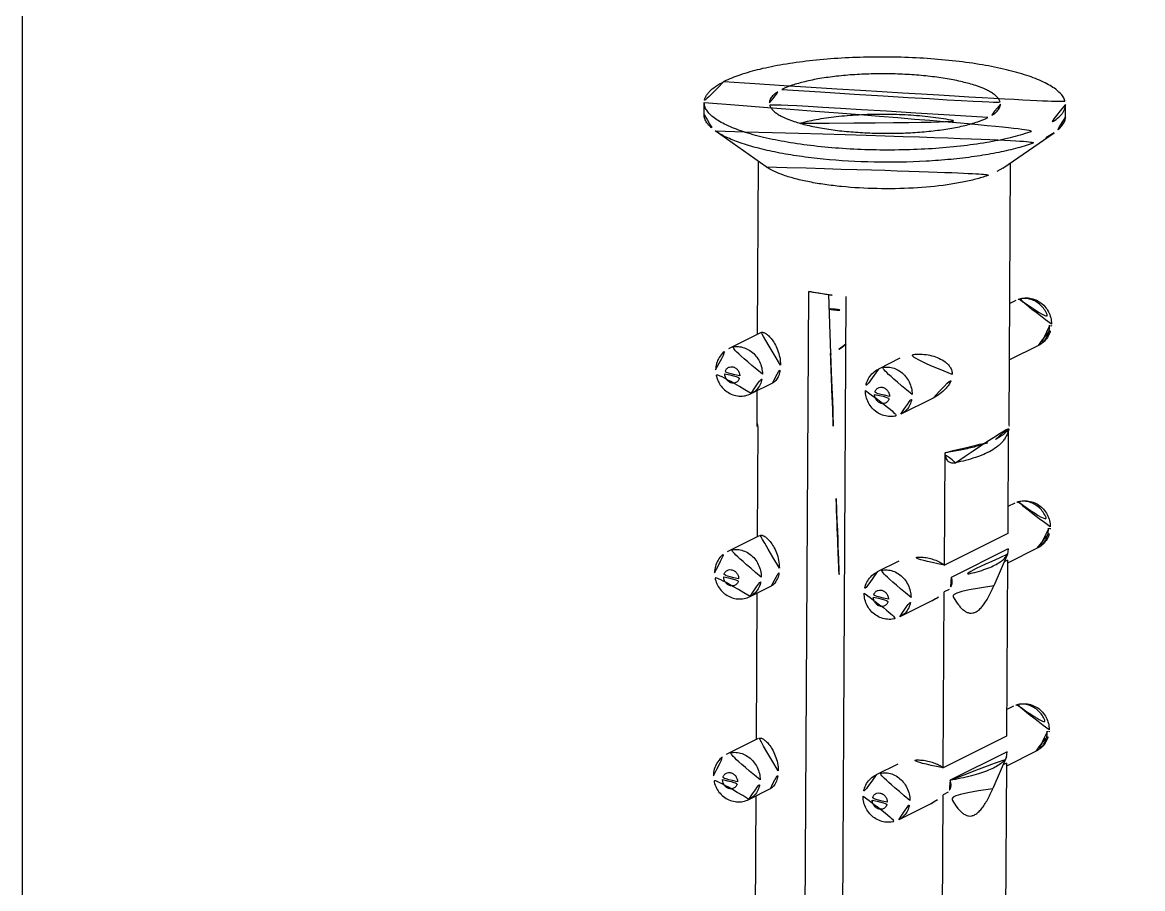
# Model space of a CAD drawing. Extents: x 16296660632 to 16296679688, y -37409620961 to -37409616551.
# Drawn here: x 16296678229.76 to 16296678256.42, y -37409617754.37 to -37409617733.75 of the extents above; entities that cross this region are included whole.
import ezdxf

# ---------------------------------------------------------------- set-up
doc = ezdxf.new("R2010")
doc.units = 0
doc.header["$LTSCALE"] = 10
doc.header["$MEASUREMENT"] = 0
doc.layers.get('0').update_dxf_attribs({"linetype": 'CONTINUOUS'})
doc.layers.add('02___PRT_ALL_AXES', color=7, linetype='CONTINUOUS')

msp = doc.modelspace()

# ---------------------------------------------------------------- linework, layer by layer
at = {"color": 7, "linetype": 'Continuous'}
for p, q in [((16296678248.307961, -37409617769.431892), (16296678248.4725, -37409617740.154747)), ((16296678248.937099, -37409617740.229378), (16296678248.99015, -37409617741.633759)), ((16296678249.198799, -37409617769.553589), (16296678249.363331, -37409617740.276451)), ((16296678247.24061, -37409617743.295372), (16296678247.260111, -37409617743.384567)), ((16296678253.240511, -37409617743.329819), (16296678253.240511, -37409617743.329086)), ((16296678253.217819, -37409617746.285118), (16296678251.861971, -37409617746.962852)), ((16296678253.217819, -37409617746.285118), (16296678253.203091, -37409617746.408737)), ((16296678253.203119, -37409617746.408569), (16296678252.87793, -37409617747.15995)), ((16296678253.202379, -37409617746.55571), (16296678253.122061, -37409617746.595863)), ((16296678251.816031, -37409617747.24868), (16296678251.69565, -37409617747.308853)), ((16296678253.19067, -37409617751.116333), (16296678251.83482, -37409617751.79406)), ((16296678253.175961, -37409617751.239777), (16296678252.85078, -37409617751.991158)), ((16296678253.17594, -37409617751.239952), (16296678253.19067, -37409617751.116333)), ((16296678253.17523, -37409617751.386917), (16296678253.09491, -37409617751.427063)), ((16296678251.788879, -37409617752.079903), (16296678251.668501, -37409617752.140068))]:
    msp.add_line(p, q, dxfattribs=at)
msp.add_lwpolyline([(16296678283.07406, -37409617776.240463), (16296678229.75769, -37409617776.240463), (16296678229.75769, -37409617693.900749), (16296678283.07406, -37409617693.900749)], close=True)
for centre, radius, start, end in [((16296678253.599859, -37409617740.766243), 0.447859, 105.0907784, 116.5407124), ((16296678253.569981, -37409617740.971863), 0.632541, 359.6900716, 3.3253834), ((16296678253.64171, -37409617740.92543), 0.604471, 354.7316924, 359.6765207), ((16296678253.03907, -37409617743.327881), 0.201441, 350.7530369, 359.4483311), ((16296680225.40843, -37409617668.810013), 1977.757652, 182.210250721, 182.346745411), ((16296678253.57271, -37409617745.59745), 0.447859, 105.0907784, 116.5407124), ((16296678253.54283, -37409617745.803062), 0.632541, 359.6900716, 3.3253834), ((16296678253.614559, -37409617745.756653), 0.604471, 354.7316924, 359.6765207), ((16296678253.545561, -37409617750.428673), 0.447859, 105.0907784, 116.5407124), ((16296678253.51568, -37409617750.634277), 0.632541, 359.6900716, 3.3253834), ((16296678253.58741, -37409617750.587852), 0.604471, 354.7316924, 359.6765207)]:
    msp.add_arc(centre, radius, start, end, dxfattribs=at)
for points, knots in [([(16296678247.83367, -37409617735.344254), (16296678247.911551, -37409617735.305328), (16296678248.091021, -37409617735.234612), (16296678248.393061, -37409617735.150139), (16296678248.747021, -37409617735.079514), (16296678249.143221, -37409617735.024803), (16296678249.57094, -37409617734.987663), (16296678250.018351, -37409617734.969223), (16296678250.473101, -37409617734.969994), (16296678250.9226, -37409617734.98999), (16296678251.354441, -37409617735.028603), (16296678251.75668, -37409617735.084709), (16296678252.11838, -37409617735.156631), (16296678252.42964, -37409617735.242271), (16296678252.651711, -37409617735.326973), (16296678252.795771, -37409617735.402046), (16296678252.880409, -37409617735.457077), (16296678252.94739, -37409617735.513832), (16296678252.996349, -37409617735.57225), (16296678253.02664, -37409617735.632477), (16296678253.03352, -37409617735.674469), (16296678253.0334, -37409617735.694412)], [0, 0, 0, 0, 0.047875552, 0.105682441, 0.172286466, 0.246166262, 0.32549361, 0.408250515, 0.492298473, 0.575455552, 0.655569983, 0.730594545, 0.798663888, 0.858182694, 0.907945264, 0.92896365, 0.947396828, 0.963346738, 0.977068785, 0.989033275, 1, 1, 1, 1]), ([(16296678247.53352, -37409617735.663406), (16296678247.53368, -37409617735.635033), (16296678247.54957, -37409617735.573112), (16296678247.61227, -37409617735.489906), (16296678247.70953, -37409617735.411552), (16296678247.788971, -37409617735.3666), (16296678247.83367, -37409617735.344254)], [0, 0, 0, 0, 0.186145526, 0.403764732, 0.672393075, 1, 1, 1, 1]), ([(16296678252.733259, -37409617736.013573), (16296678252.655371, -37409617736.052513), (16296678252.475901, -37409617736.123222), (16296678252.173861, -37409617736.207687), (16296678251.819901, -37409617736.278328), (16296678251.4237, -37409617736.333038), (16296678250.995991, -37409617736.370163), (16296678250.548571, -37409617736.388618), (16296678250.093821, -37409617736.387833), (16296678249.64432, -37409617736.367844), (16296678249.212481, -37409617736.329231), (16296678248.81024, -37409617736.273117), (16296678248.448549, -37409617736.201202), (16296678248.13728, -37409617736.115562), (16296678247.915211, -37409617736.030861), (16296678247.77116, -37409617735.955788), (16296678247.68652, -37409617735.900749), (16296678247.61953, -37409617735.844002), (16296678247.57057, -37409617735.785583), (16296678247.540279, -37409617735.725349), (16296678247.533409, -37409617735.683357), (16296678247.53352, -37409617735.663406)], [0, 0, 0, 0, 0.047875552, 0.105682441, 0.172286466, 0.246166262, 0.32549361, 0.408250515, 0.492298473, 0.575455552, 0.655569983, 0.730594545, 0.798663888, 0.858182694, 0.907945264, 0.92896365, 0.947396828, 0.963346738, 0.977068785, 0.989033275, 1, 1, 1, 1]), ([(16296678253.0334, -37409617735.694412), (16296678253.033239, -37409617735.722809), (16296678253.017349, -37409617735.784721), (16296678252.954651, -37409617735.867928), (16296678252.857389, -37409617735.946274), (16296678252.77796, -37409617735.991226), (16296678252.733259, -37409617736.013573)], [0, 0, 0, 0, 0.186145526, 0.403764732, 0.672393075, 1, 1, 1, 1]), ([(16296678248.275761, -37409617736.149101), (16296678248.41531, -37409617736.111656), (16296678248.718229, -37409617736.047852), (16296678249.20183, -37409617735.982452), (16296678249.729719, -37409617735.943253), (16296678250.28017, -37409617735.932007), (16296678250.83053, -37409617735.949249), (16296678251.358179, -37409617735.994186), (16296678251.841379, -37409617736.064857), (16296678252.143881, -37409617736.131958), (16296678252.28319, -37409617736.170921)], [0, 0, 0, 0, 0.10723184, 0.229384911, 0.361946773, 0.499860382, 0.637792109, 0.770408355, 0.892646223, 1, 1, 1, 1]), ([(16296678248.4725, -37409617740.154747), (16296678248.613831, -37409617740.182549), (16296678248.909969, -37409617740.230614), (16296678249.208139, -37409617740.263092), (16296678249.363331, -37409617740.276451)], [0, 0, 0, 0, 0.480442195, 1, 1, 1, 1]), ([(16296678254.24617, -37409617740.928848), (16296678254.24646, -37409617740.878227), (16296678254.23427, -37409617740.776398), (16296678254.179911, -37409617740.632858), (16296678254.09281, -37409617740.506393), (16296678253.978029, -37409617740.404846), (16296678253.841999, -37409617740.335098), (16296678253.692949, -37409617740.302597), (16296678253.540911, -37409617740.310593), (16296678253.44455, -37409617740.343178), (16296678253.39974, -37409617740.36557)], [0, 0, 0, 0, 0.125412163, 0.251172451, 0.376846193, 0.502210914, 0.627115299, 0.751613101, 0.875868664, 1, 1, 1, 1]), ([(16296678253.483259, -37409617740.333817), (16296678253.522409, -37409617740.323273), (16296678253.605061, -37409617740.312576), (16296678253.73057, -37409617740.328911), (16296678253.85231, -37409617740.376053), (16296678254.001961, -37409617740.476913), (16296678254.146231, -37409617740.661491), (16296678254.196159, -37409617740.843697), (16296678254.20146, -37409617740.935158)], [0, 0, 0, 0, 0.114836293, 0.232872755, 0.355002748, 0.481207114, 0.740522847, 1, 1, 1, 1]), ([(16296678254.202511, -37409617740.975273), (16296678254.20223, -37409617741.024483), (16296678254.190269, -37409617741.121483), (16296678254.1369, -37409617741.255203), (16296678254.0515, -37409617741.365761), (16296678253.976299, -37409617741.418922), (16296678253.93627, -37409617741.438942)], [0, 0, 0, 0, 0.26305497, 0.516337838, 0.760764768, 1, 1, 1, 1]), ([(16296678253.936279, -37409617741.438942), (16296678253.979, -37409617741.417587), (16296678254.059259, -37409617741.363342), (16296678254.15435, -37409617741.253853), (16296678254.21887, -37409617741.123718), (16296678254.23921, -37409617741.028793), (16296678254.243629, -37409617740.980927)], [0, 0, 0, 0, 0.24938222, 0.499005027, 0.74905058, 1, 1, 1, 1]), ([(16296678247.36825, -37409617742.123497), (16296678247.36854, -37409617742.072121), (16296678247.356331, -37409617741.968033), (16296678247.30302, -37409617741.820107), (16296678247.21801, -37409617741.687637), (16296678247.106899, -37409617741.579552), (16296678246.976839, -37409617741.503128), (16296678246.836281, -37409617741.463898), (16296678246.694811, -37409617741.465134), (16296678246.605989, -37409617741.493553), (16296678246.565491, -37409617741.513802)], [0, 0, 0, 0, 0.129451959, 0.261224906, 0.393027892, 0.522644409, 0.648310085, 0.769235401, 0.885888901, 1, 1, 1, 1]), ([(16296678246.25559, -37409617742.023888), (16296678246.25588, -37409617741.971489), (16296678246.270109, -37409617741.866402), (16296678246.332371, -37409617741.720497), (16296678246.43195, -37409617741.597359), (16296678246.518921, -37409617741.537064), (16296678246.565479, -37409617741.513786)], [0, 0, 0, 0, 0.250995241, 0.50113091, 0.750689667, 1, 1, 1, 1]), ([(16296678248.99015, -37409617741.633759), (16296678249.00106, -37409617741.9217), (16296678249.044769, -37409617743.07325), (16296678249.088869, -37409617744.224777), (16296678249.12228, -37409617745.088379)], [0, 0, 0, 0, 0.250045396, 1, 1, 1, 1]), ([(16296678246.8302, -37409617742.165649), (16296678246.830339, -37409617742.140007), (16296678246.821051, -37409617742.087952), (16296678246.782619, -37409617742.01963), (16296678246.72477, -37409617741.968788), (16296678246.655149, -37409617741.94326), (16296678246.583679, -37409617741.948196), (16296678246.5226, -37409617741.984154), (16296678246.48274, -37409617742.044319), (16296678246.474001, -37409617742.092491), (16296678246.47386, -37409617742.116966)], [0, 0, 0, 0, 0.13222119, 0.266287333, 0.39709956, 0.521213518, 0.638907507, 0.754510424, 0.873783701, 1, 1, 1, 1]), ([(16296678250.12882, -37409617742.000572), (16296678250.08226, -37409617742.023842), (16296678249.9953, -37409617742.084137), (16296678249.89571, -37409617742.207283), (16296678249.83345, -37409617742.353172), (16296678249.81922, -37409617742.458267), (16296678249.81893, -37409617742.510674)], [0, 0, 0, 0, 0.249297278, 0.498857891, 0.749003889, 1, 1, 1, 1]), ([(16296678250.931589, -37409617742.610283), (16296678250.931881, -37409617742.558899), (16296678250.91967, -37409617742.454803), (16296678250.86636, -37409617742.306877), (16296678250.781349, -37409617742.174423), (16296678250.670231, -37409617742.06633), (16296678250.54018, -37409617741.989906), (16296678250.39962, -37409617741.950684), (16296678250.25815, -37409617741.951897), (16296678250.169331, -37409617741.980324), (16296678250.12882, -37409617742.00058)], [0, 0, 0, 0, 0.129451958, 0.261224906, 0.393027891, 0.522644409, 0.648310085, 0.769235401, 0.885888901, 1, 1, 1, 1]), ([(16296678247.102011, -37409617742.587173), (16296678247.057211, -37409617742.609558), (16296678246.96084, -37409617742.642159), (16296678246.8088, -37409617742.650139), (16296678246.659731, -37409617742.617622), (16296678246.52368, -37409617742.547859), (16296678246.408911, -37409617742.446297), (16296678246.321831, -37409617742.319832), (16296678246.267481, -37409617742.176323), (16296678246.255301, -37409617742.074493), (16296678246.25559, -37409617742.023888)], [0, 0, 0, 0, 0.124126653, 0.248392657, 0.372910641, 0.497833568, 0.623206885, 0.748876612, 0.874606125, 1, 1, 1, 1]), ([(16296678246.47386, -37409617742.116966), (16296678246.473721, -37409617742.142616), (16296678246.483009, -37409617742.194672), (16296678246.521429, -37409617742.262993), (16296678246.57929, -37409617742.313843), (16296678246.648911, -37409617742.339363), (16296678246.720381, -37409617742.334427), (16296678246.78146, -37409617742.29847), (16296678246.82132, -37409617742.238297), (16296678246.830059, -37409617742.190132), (16296678246.8302, -37409617742.165649)], [0, 0, 0, 0, 0.13221819, 0.266285748, 0.397098632, 0.521213565, 0.638908393, 0.75451196, 0.873786294, 1, 1, 1, 1]), ([(16296678247.102011, -37409617742.587158), (16296678247.14204, -37409617742.567146), (16296678247.217239, -37409617742.513977), (16296678247.302641, -37409617742.403419), (16296678247.356001, -37409617742.269707), (16296678247.36797, -37409617742.172699), (16296678247.36825, -37409617742.123497)], [0, 0, 0, 0, 0.239235232, 0.483662162, 0.73694503, 1, 1, 1, 1]), ([(16296678249.81893, -37409617742.510674), (16296678249.81864, -37409617742.561279), (16296678249.83083, -37409617742.663116), (16296678249.885189, -37409617742.806664), (16296678249.97229, -37409617742.933121), (16296678250.087061, -37409617743.03466), (16296678250.223101, -37409617743.104424), (16296678250.37215, -37409617743.136917), (16296678250.524179, -37409617743.128929), (16296678250.62055, -37409617743.096336), (16296678250.66535, -37409617743.073936)], [0, 0, 0, 0, 0.125412162, 0.251172451, 0.376846193, 0.502210914, 0.627115299, 0.751613101, 0.875868664, 1, 1, 1, 1]), ([(16296678250.393539, -37409617742.652428), (16296678250.393681, -37409617742.626793), (16296678250.38439, -37409617742.57473), (16296678250.345961, -37409617742.506409), (16296678250.288111, -37409617742.455566), (16296678250.218491, -37409617742.430038), (16296678250.14702, -37409617742.434967), (16296678250.085939, -37409617742.470932), (16296678250.04608, -37409617742.531097), (16296678250.03734, -37409617742.579269), (16296678250.037201, -37409617742.603752)], [0, 0, 0, 0, 0.132221257, 0.26628734, 0.397099522, 0.521213448, 0.638907473, 0.75451043, 0.873783761, 1, 1, 1, 1]), ([(16296678250.037201, -37409617742.603752), (16296678250.03706, -37409617742.629387), (16296678250.04635, -37409617742.68145), (16296678250.08477, -37409617742.749763), (16296678250.14263, -37409617742.800613), (16296678250.21225, -37409617742.826141), (16296678250.28372, -37409617742.821213), (16296678250.344801, -37409617742.785248), (16296678250.384661, -37409617742.725082), (16296678250.3934, -37409617742.676903), (16296678250.393539, -37409617742.652428)], [0, 0, 0, 0, 0.132218383, 0.26628557, 0.397098539, 0.521213399, 0.638908307, 0.754511804, 0.873786469, 1, 1, 1, 1]), ([(16296678250.66535, -37409617743.073936), (16296678250.705379, -37409617743.053917), (16296678250.780569, -37409617743.000763), (16296678250.86598, -37409617742.890198), (16296678250.91934, -37409617742.756477), (16296678250.931311, -37409617742.659477), (16296678250.931589, -37409617742.610283)], [0, 0, 0, 0, 0.239235232, 0.483662162, 0.73694503, 1, 1, 1, 1]), ([(16296678247.24061, -37409617743.295372), (16296678247.24054, -37409617743.307869), (16296678247.241871, -37409617743.357452), (16296678247.24972, -37409617743.40683), (16296678247.258961, -37409617743.442741)], [0, 0, 0, 0, 0.252143014, 1, 1, 1, 1]), ([(16296678251.96711, -37409617744.231079), (16296678252.125469, -37409617744.198563), (16296678252.35207, -37409617744.141968), (16296678252.63216, -37409617744.037773), (16296678252.811899, -37409617743.950607), (16296678252.94548, -37409617743.862396), (16296678253.03981, -37409617743.77961), (16296678253.10393, -37409617743.708328), (16296678253.159599, -37409617743.627037), (16296678253.204109, -37409617743.535889), (16296678253.23341, -37409617743.435478), (16296678253.240311, -37409617743.364967), (16296678253.240511, -37409617743.329086)], [0, 0, 0, 0, 0.288312346, 0.415172977, 0.532420101, 0.643891525, 0.699359369, 0.755882774, 0.814419349, 0.874526973, 0.936014721, 1, 1, 1, 1]), ([(16296678252.913071, -37409617743.677307), (16296678252.958031, -37409617743.654839), (16296678253.0387, -37409617743.609596), (16296678253.139629, -37409617743.531776), (16296678253.20882, -37409617743.450203), (16296678253.233191, -37409617743.389214), (16296678253.2379, -37409617743.360252)], [0, 0, 0, 0, 0.321918083, 0.590635956, 0.812163078, 1, 1, 1, 1]), ([(16296678251.714279, -37409617743.993042), (16296678251.83659, -37409617743.975906), (16296678252.068569, -37409617743.93795), (16296678252.393311, -37409617743.865593), (16296678252.67252, -37409617743.781998), (16296678252.83951, -37409617743.714081), (16296678252.913071, -37409617743.677307)], [0, 0, 0, 0, 0.297801306, 0.56655152, 0.801708571, 1, 1, 1, 1]), ([(16296678251.96707, -37409617744.231087), (16296678251.94051, -37409617744.236557), (16296678251.899481, -37409617744.24073), (16296678251.84572, -37409617744.231071), (16296678251.80661, -37409617744.213783), (16296678251.770149, -37409617744.183228), (16296678251.739281, -37409617744.136108), (16296678251.71829, -37409617744.07077), (16296678251.71413, -37409617744.020554), (16296678251.714279, -37409617743.993042)], [0, 0, 0, 0, 0.1974708, 0.29464256, 0.394971035, 0.505331411, 0.636214856, 0.799643005, 1, 1, 1, 1]), ([(16296678254.219021, -37409617745.760063), (16296678254.219311, -37409617745.70945), (16296678254.207121, -37409617745.607597), (16296678254.15276, -37409617745.464073), (16296678254.06566, -37409617745.337608), (16296678253.95088, -37409617745.236061), (16296678253.81485, -37409617745.166313), (16296678253.665791, -37409617745.133797), (16296678253.51376, -37409617745.141792), (16296678253.4174, -37409617745.174393), (16296678253.372589, -37409617745.196777)], [0, 0, 0, 0, 0.125412163, 0.251172451, 0.376846193, 0.502210914, 0.627115299, 0.751613101, 0.875868664, 1, 1, 1, 1]), ([(16296678253.45611, -37409617745.165039), (16296678253.49526, -37409617745.154488), (16296678253.577909, -37409617745.143791), (16296678253.703421, -37409617745.160118), (16296678253.825159, -37409617745.20726), (16296678253.97481, -37409617745.308128), (16296678254.11908, -37409617745.492699), (16296678254.16901, -37409617745.674919), (16296678254.174299, -37409617745.766373)], [0, 0, 0, 0, 0.114836293, 0.232872755, 0.355002748, 0.481207114, 0.740522847, 1, 1, 1, 1]), ([(16296678253.90913, -37409617746.270157), (16296678253.951851, -37409617746.248802), (16296678254.032101, -37409617746.19455), (16296678254.127199, -37409617746.085068), (16296678254.191719, -37409617745.954933), (16296678254.212061, -37409617745.860008), (16296678254.21648, -37409617745.812141)], [0, 0, 0, 0, 0.24938222, 0.499005027, 0.74905058, 1, 1, 1, 1]), ([(16296678254.17536, -37409617745.806488), (16296678254.175079, -37409617745.85569), (16296678254.16312, -37409617745.952698), (16296678254.109751, -37409617746.086411), (16296678254.024349, -37409617746.196983), (16296678253.94915, -37409617746.250137), (16296678253.909121, -37409617746.270149)], [0, 0, 0, 0, 0.26305497, 0.516337838, 0.760764768, 1, 1, 1, 1]), ([(16296678247.341101, -37409617746.954697), (16296678247.341379, -37409617746.903343), (16296678247.32918, -37409617746.79924), (16296678247.275869, -37409617746.651314), (16296678247.190861, -37409617746.51886), (16296678247.079741, -37409617746.410759), (16296678246.94969, -37409617746.334343), (16296678246.80913, -37409617746.295113), (16296678246.66766, -37409617746.296333), (16296678246.57884, -37409617746.324753), (16296678246.53833, -37409617746.345009)], [0, 0, 0, 0, 0.129451959, 0.261224906, 0.393027892, 0.522644409, 0.648310085, 0.769235401, 0.885888901, 1, 1, 1, 1]), ([(16296678246.228439, -37409617746.855103), (16296678246.228729, -37409617746.802696), (16296678246.24296, -37409617746.697609), (16296678246.30522, -37409617746.551712), (16296678246.4048, -37409617746.428574), (16296678246.49177, -37409617746.368271), (16296678246.53833, -37409617746.345001)], [0, 0, 0, 0, 0.250995241, 0.50113091, 0.750689667, 1, 1, 1, 1]), ([(16296678253.20302, -37409617746.408737), (16296678253.189791, -37409617746.439293), (16296678253.146971, -37409617746.501083), (16296678253.05361, -37409617746.581787), (16296678252.92738, -37409617746.658836), (16296678252.76931, -37409617746.731651), (16296678252.58086, -37409617746.799538), (16296678252.27742, -37409617746.886459), (16296678252.033051, -37409617746.93499), (16296678251.861971, -37409617746.962852)], [0, 0, 0, 0, 0.067093248, 0.148631885, 0.247367668, 0.364164632, 0.498855896, 0.650665362, 1, 1, 1, 1]), ([(16296678246.803049, -37409617746.996857), (16296678246.80319, -37409617746.971207), (16296678246.7939, -37409617746.919159), (16296678246.75547, -37409617746.850853), (16296678246.69762, -37409617746.800003), (16296678246.628, -37409617746.774467), (16296678246.55653, -37409617746.779404), (16296678246.495449, -37409617746.815361), (16296678246.455589, -37409617746.875526), (16296678246.44685, -37409617746.923714), (16296678246.446711, -37409617746.948181)], [0, 0, 0, 0, 0.13222119, 0.266287333, 0.39709956, 0.521213518, 0.638907507, 0.754510424, 0.873783701, 1, 1, 1, 1]), ([(16296678250.101669, -37409617746.831779), (16296678250.055111, -37409617746.855049), (16296678249.968149, -37409617746.915337), (16296678249.868561, -37409617747.03849), (16296678249.806299, -37409617747.184387), (16296678249.79207, -37409617747.289482), (16296678249.791771, -37409617747.341881)], [0, 0, 0, 0, 0.249297278, 0.498857891, 0.749003889, 1, 1, 1, 1]), ([(16296678250.90444, -37409617747.441483), (16296678250.90472, -37409617747.390106), (16296678250.892521, -37409617747.286018), (16296678250.839211, -37409617747.138092), (16296678250.75419, -37409617747.005638), (16296678250.64308, -37409617746.897537), (16296678250.513029, -37409617746.821121), (16296678250.372471, -37409617746.781891), (16296678250.231001, -37409617746.783112), (16296678250.142179, -37409617746.811531), (16296678250.101669, -37409617746.831787)], [0, 0, 0, 0, 0.129451958, 0.261224906, 0.393027891, 0.522644409, 0.648310085, 0.769235401, 0.885888901, 1, 1, 1, 1]), ([(16296678247.07486, -37409617747.418373), (16296678247.03006, -37409617747.440773), (16296678246.933689, -37409617747.473373), (16296678246.781651, -37409617747.481354), (16296678246.63258, -37409617747.448837), (16296678246.496531, -37409617747.379066), (16296678246.38176, -37409617747.277496), (16296678246.29468, -37409617747.151039), (16296678246.24033, -37409617747.007523), (16296678246.228149, -37409617746.905701), (16296678246.228439, -37409617746.855103)], [0, 0, 0, 0, 0.124126653, 0.248392657, 0.372910641, 0.497833568, 0.623206885, 0.748876612, 0.874606125, 1, 1, 1, 1]), ([(16296678246.446711, -37409617746.948181), (16296678246.446569, -37409617746.973824), (16296678246.45586, -37409617747.025887), (16296678246.49428, -37409617747.0942), (16296678246.552139, -37409617747.145042), (16296678246.621759, -37409617747.170578), (16296678246.69323, -37409617747.165642), (16296678246.754311, -37409617747.129677), (16296678246.79417, -37409617747.069519), (16296678246.80291, -37409617747.021339), (16296678246.803049, -37409617746.996857)], [0, 0, 0, 0, 0.132221131, 0.266287173, 0.397099323, 0.521213199, 0.638907094, 0.754510036, 0.873782984, 1, 1, 1, 1]), ([(16296678247.07486, -37409617747.418373), (16296678247.114889, -37409617747.398354), (16296678247.190081, -37409617747.345192), (16296678247.27549, -37409617747.234627), (16296678247.32885, -37409617747.100906), (16296678247.34082, -37409617747.003906), (16296678247.341101, -37409617746.954697)], [0, 0, 0, 0, 0.239235232, 0.483662162, 0.73694503, 1, 1, 1, 1]), ([(16296678251.861971, -37409617746.962852), (16296678251.87118, -37409617746.982338), (16296678251.88591, -37409617747.025391), (16296678251.888691, -37409617747.098267), (16296678251.865471, -37409617747.176491), (16296678251.83457, -37409617747.224991), (16296678251.816031, -37409617747.24868)], [0, 0, 0, 0, 0.211627653, 0.441487896, 0.704516923, 1, 1, 1, 1]), ([(16296678249.791771, -37409617747.341881), (16296678249.791491, -37409617747.392487), (16296678249.80368, -37409617747.494331), (16296678249.85804, -37409617747.637863), (16296678249.945141, -37409617747.764328), (16296678250.05991, -37409617747.865883), (16296678250.19595, -37409617747.935623), (16296678250.344999, -37409617747.968132), (16296678250.49703, -37409617747.960136), (16296678250.593399, -37409617747.927551), (16296678250.638201, -37409617747.905151)], [0, 0, 0, 0, 0.125412163, 0.251172451, 0.376846193, 0.502210914, 0.627115299, 0.751613101, 0.875868664, 1, 1, 1, 1]), ([(16296678250.366381, -37409617747.483627), (16296678250.366529, -37409617747.457993), (16296678250.357241, -37409617747.405937), (16296678250.31881, -37409617747.337624), (16296678250.26096, -37409617747.286781), (16296678250.191339, -37409617747.261253), (16296678250.119869, -37409617747.266182), (16296678250.05879, -37409617747.302139), (16296678250.018921, -37409617747.362297), (16296678250.010189, -37409617747.410477), (16296678250.01005, -37409617747.434959)], [0, 0, 0, 0, 0.132221257, 0.26628734, 0.397099522, 0.521213448, 0.638907473, 0.75451043, 0.873783761, 1, 1, 1, 1]), ([(16296678252.87579, -37409617747.164909), (16296678252.837271, -37409617747.25399), (16296678252.776899, -37409617747.38282), (16296678252.68421, -37409617747.541283), (16296678252.61293, -37409617747.642281), (16296678252.538219, -37409617747.724327), (16296678252.460239, -37409617747.783127), (16296678252.379471, -37409617747.81472), (16296678252.29915, -37409617747.815964), (16296678252.224131, -37409617747.790703), (16296678252.15513, -37409617747.745613), (16296678252.09075, -37409617747.685516), (16296678252.007721, -37409617747.586761), (16296678251.91375, -37409617747.440666), (16296678251.84819, -37409617747.314903), (16296678251.816031, -37409617747.24868)], [0, 0, 0, 0, 0.173087809, 0.253248541, 0.327149648, 0.39319113, 0.450410232, 0.499910326, 0.545212741, 0.590633428, 0.638989322, 0.691185098, 0.747191114, 0.868708797, 1, 1, 1, 1]), ([(16296678250.01005, -37409617747.434959), (16296678250.009911, -37409617747.460602), (16296678250.019199, -37409617747.512657), (16296678250.057619, -37409617747.580978), (16296678250.11548, -37409617747.631821), (16296678250.185089, -37409617747.657356), (16296678250.256571, -37409617747.652412), (16296678250.31765, -37409617747.616463), (16296678250.35751, -37409617747.556297), (16296678250.366249, -37409617747.508118), (16296678250.366381, -37409617747.483627)], [0, 0, 0, 0, 0.13222205, 0.266287787, 0.397099981, 0.521213768, 0.638907688, 0.75451057, 0.873783815, 1, 1, 1, 1]), ([(16296678250.638201, -37409617747.905144), (16296678250.67823, -37409617747.885132), (16296678250.75342, -37409617747.83197), (16296678250.838831, -37409617747.721413), (16296678250.892191, -37409617747.587692), (16296678250.90416, -37409617747.490692), (16296678250.90444, -37409617747.441483)], [0, 0, 0, 0, 0.239235232, 0.483662162, 0.73694503, 1, 1, 1, 1]), ([(16296678254.19187, -37409617750.591263), (16296678254.19215, -37409617750.540657), (16296678254.17997, -37409617750.43882), (16296678254.125601, -37409617750.29528), (16296678254.038509, -37409617750.168823), (16296678253.923731, -37409617750.067284), (16296678253.787701, -37409617749.99752), (16296678253.638639, -37409617749.965012), (16296678253.48661, -37409617749.973007), (16296678253.390249, -37409617750.0056), (16296678253.34544, -37409617750.027992)], [0, 0, 0, 0, 0.125412163, 0.251172451, 0.376846193, 0.502210914, 0.627115299, 0.751613101, 0.875868664, 1, 1, 1, 1]), ([(16296678253.428961, -37409617749.996246), (16296678253.468109, -37409617749.985687), (16296678253.55076, -37409617749.975014), (16296678253.67627, -37409617749.991333), (16296678253.79801, -37409617750.038483), (16296678253.94766, -37409617750.139343), (16296678254.09193, -37409617750.323914), (16296678254.141859, -37409617750.506126), (16296678254.14715, -37409617750.59758)], [0, 0, 0, 0, 0.114836293, 0.232872755, 0.355002748, 0.481207114, 0.740522847, 1, 1, 1, 1]), ([(16296678253.881981, -37409617751.101357), (16296678253.9247, -37409617751.080009), (16296678254.00495, -37409617751.025757), (16296678254.10004, -37409617750.916283), (16296678254.16457, -37409617750.78614), (16296678254.18491, -37409617750.691223), (16296678254.189329, -37409617750.643356)], [0, 0, 0, 0, 0.24938222, 0.499005027, 0.74905058, 1, 1, 1, 1]), ([(16296678254.148211, -37409617750.637703), (16296678254.14793, -37409617750.686897), (16296678254.135969, -37409617750.783913), (16296678254.0826, -37409617750.917633), (16296678253.9972, -37409617751.028183), (16296678253.922001, -37409617751.081337), (16296678253.881969, -37409617751.101357)], [0, 0, 0, 0, 0.26305497, 0.516337838, 0.760764768, 1, 1, 1, 1]), ([(16296678246.201281, -37409617751.68631), (16296678246.20158, -37409617751.633911), (16296678246.215811, -37409617751.528816), (16296678246.278061, -37409617751.382927), (16296678246.377649, -37409617751.259781), (16296678246.464621, -37409617751.199493), (16296678246.511181, -37409617751.176224)], [0, 0, 0, 0, 0.250995241, 0.50113091, 0.750689667, 1, 1, 1, 1]), ([(16296678247.31395, -37409617751.785919), (16296678247.31423, -37409617751.734543), (16296678247.302031, -37409617751.630447), (16296678247.24872, -37409617751.482529), (16296678247.1637, -37409617751.350067), (16296678247.052589, -37409617751.241966), (16296678246.922541, -37409617751.16555), (16296678246.781969, -37409617751.12632), (16296678246.640511, -37409617751.127548), (16296678246.551689, -37409617751.155968), (16296678246.511181, -37409617751.176224)], [0, 0, 0, 0, 0.129451959, 0.261224906, 0.393027892, 0.522644409, 0.648310085, 0.769235401, 0.885888901, 1, 1, 1, 1]), ([(16296678251.83482, -37409617751.79406), (16296678252.005899, -37409617751.766197), (16296678252.250271, -37409617751.717667), (16296678252.553711, -37409617751.630737), (16296678252.742149, -37409617751.562859), (16296678252.90023, -37409617751.490059), (16296678253.026461, -37409617751.413002), (16296678253.11982, -37409617751.332291), (16296678253.16264, -37409617751.2705), (16296678253.175871, -37409617751.239952)], [0, 0, 0, 0, 0.349334638, 0.501144104, 0.635835368, 0.752632332, 0.851368115, 0.932906752, 1, 1, 1, 1]), ([(16296678246.77589, -37409617751.828072), (16296678246.776039, -37409617751.802429), (16296678246.76675, -37409617751.750366), (16296678246.728319, -37409617751.682053), (16296678246.670469, -37409617751.63121), (16296678246.600849, -37409617751.605682), (16296678246.529381, -37409617751.610619), (16296678246.4683, -37409617751.646584), (16296678246.428431, -37409617751.706734), (16296678246.419701, -37409617751.754913), (16296678246.419559, -37409617751.779404)], [0, 0, 0, 0, 0.13222119, 0.266287333, 0.39709956, 0.521213518, 0.638907507, 0.754510424, 0.873783701, 1, 1, 1, 1]), ([(16296678250.877291, -37409617752.272697), (16296678250.877569, -37409617752.221321), (16296678250.86537, -37409617752.117233), (16296678250.812059, -37409617751.969307), (16296678250.727039, -37409617751.836853), (16296678250.615931, -37409617751.728752), (16296678250.48588, -37409617751.652328), (16296678250.34531, -37409617751.613098), (16296678250.20385, -37409617751.614326), (16296678250.115021, -37409617751.642754), (16296678250.07452, -37409617751.662987)], [0, 0, 0, 0, 0.129451958, 0.261224906, 0.393027891, 0.522644409, 0.648310085, 0.769235401, 0.885888901, 1, 1, 1, 1]), ([(16296678247.04771, -37409617752.249588), (16296678247.002911, -37409617752.27198), (16296678246.90654, -37409617752.304581), (16296678246.754499, -37409617752.312561), (16296678246.605419, -37409617752.280037), (16296678246.469379, -37409617752.210274), (16296678246.354601, -37409617752.108719), (16296678246.26753, -37409617751.982246), (16296678246.213181, -37409617751.838737), (16296678246.201, -37409617751.736923), (16296678246.201281, -37409617751.68631)], [0, 0, 0, 0, 0.124126653, 0.248392657, 0.372910641, 0.497833568, 0.623206885, 0.748876612, 0.874606125, 1, 1, 1, 1]), ([(16296678246.419559, -37409617751.779404), (16296678246.41942, -37409617751.805038), (16296678246.428711, -37409617751.857094), (16296678246.467131, -37409617751.925407), (16296678246.52499, -37409617751.976257), (16296678246.594601, -37409617752.001793), (16296678246.666071, -37409617751.996849), (16296678246.72716, -37409617751.960892), (16296678246.767019, -37409617751.900726), (16296678246.775761, -37409617751.852547), (16296678246.77589, -37409617751.828072)], [0, 0, 0, 0, 0.13222119, 0.266287333, 0.39709956, 0.521213518, 0.638907507, 0.754510424, 0.873783701, 1, 1, 1, 1]), ([(16296678247.04771, -37409617752.24958), (16296678247.08774, -37409617752.229568), (16296678247.16293, -37409617752.176407), (16296678247.248329, -37409617752.065842), (16296678247.301701, -37409617751.932129), (16296678247.313669, -37409617751.835121), (16296678247.31395, -37409617751.785919)], [0, 0, 0, 0, 0.239235232, 0.483662162, 0.73694503, 1, 1, 1, 1]), ([(16296678250.07452, -37409617751.662987), (16296678250.02796, -37409617751.686256), (16296678249.94099, -37409617751.746552), (16296678249.84141, -37409617751.869698), (16296678249.77914, -37409617752.015587), (16296678249.764919, -37409617752.120689), (16296678249.76462, -37409617752.173088)], [0, 0, 0, 0, 0.249297278, 0.498857891, 0.749003889, 1, 1, 1, 1]), ([(16296678251.83482, -37409617751.79406), (16296678251.844021, -37409617751.81353), (16296678251.858749, -37409617751.856583), (16296678251.861561, -37409617751.929451), (16296678251.83832, -37409617752.00769), (16296678251.807421, -37409617752.056213), (16296678251.788879, -37409617752.079903)], [0, 0, 0, 0, 0.211465199, 0.441327156, 0.704593952, 1, 1, 1, 1]), ([(16296678249.76462, -37409617752.173088), (16296678249.764339, -37409617752.223701), (16296678249.776529, -37409617752.325539), (16296678249.830891, -37409617752.46907), (16296678249.91799, -37409617752.595543), (16296678250.032761, -37409617752.697083), (16296678250.168791, -37409617752.76683), (16296678250.31785, -37409617752.799339), (16296678250.469879, -37409617752.791351), (16296678250.56624, -37409617752.758759), (16296678250.61105, -37409617752.736366)], [0, 0, 0, 0, 0.125412162, 0.251172451, 0.376846193, 0.502210914, 0.627115299, 0.751613101, 0.875868664, 1, 1, 1, 1]), ([(16296678250.33923, -37409617752.31485), (16296678250.33938, -37409617752.289207), (16296678250.33009, -37409617752.237152), (16296678250.29166, -37409617752.168831), (16296678250.23381, -37409617752.117989), (16296678250.16419, -37409617752.092453), (16296678250.09272, -37409617752.097397), (16296678250.031639, -37409617752.133347), (16296678249.99177, -37409617752.193512), (16296678249.98304, -37409617752.241692), (16296678249.982901, -37409617752.266167)], [0, 0, 0, 0, 0.132221257, 0.26628734, 0.397099522, 0.521213448, 0.638907473, 0.75451043, 0.873783761, 1, 1, 1, 1]), ([(16296678252.84864, -37409617751.996117), (16296678252.81012, -37409617752.085213), (16296678252.749741, -37409617752.214043), (16296678252.657061, -37409617752.37249), (16296678252.585779, -37409617752.473503), (16296678252.51107, -37409617752.555527), (16296678252.43309, -37409617752.614349), (16296678252.35232, -37409617752.645943), (16296678252.271999, -37409617752.647171), (16296678252.19698, -37409617752.621902), (16296678252.127979, -37409617752.57682), (16296678252.063589, -37409617752.516724), (16296678251.98057, -37409617752.417976), (16296678251.8866, -37409617752.271881), (16296678251.821039, -37409617752.146111), (16296678251.788879, -37409617752.079903)], [0, 0, 0, 0, 0.173087809, 0.253248541, 0.327149648, 0.39319113, 0.450410232, 0.499910326, 0.545212741, 0.590633428, 0.638989322, 0.691185098, 0.747191114, 0.868708797, 1, 1, 1, 1]), ([(16296678249.982901, -37409617752.266167), (16296678249.982759, -37409617752.291817), (16296678249.992041, -37409617752.343872), (16296678250.03047, -37409617752.412193), (16296678250.088329, -37409617752.463043), (16296678250.15794, -37409617752.488564), (16296678250.22941, -37409617752.483627), (16296678250.290489, -37409617752.44767), (16296678250.33036, -37409617752.387497), (16296678250.3391, -37409617752.339317), (16296678250.33923, -37409617752.31485)], [0, 0, 0, 0, 0.132221257, 0.26628734, 0.397099522, 0.521213448, 0.638907473, 0.75451043, 0.873783761, 1, 1, 1, 1]), ([(16296678250.61105, -37409617752.736359), (16296678250.65107, -37409617752.716339), (16296678250.726271, -37409617752.663193), (16296678250.81167, -37409617752.55262), (16296678250.86504, -37409617752.418907), (16296678250.87701, -37409617752.321899), (16296678250.877291, -37409617752.272697)], [0, 0, 0, 0, 0.239235232, 0.483662162, 0.73694503, 1, 1, 1, 1])]:
    msp.add_open_spline(points, degree=3, knots=knots, dxfattribs=at)
at = {"layer": '02___PRT_ALL_AXES', "color": 7, "linetype": 'Continuous'}
for p, q in [((16296678245.981899, -37409617735.944633), (16296678245.98353, -37409617735.654747)), ((16296678254.58176, -37409617735.99295), (16296678254.583389, -37409617735.703079)), ((16296678247.46084, -37409617737.186996), (16296678246.246201, -37409617736.329941)), ((16296678253.088949, -37409617737.218628), (16296678254.31315, -37409617736.375282)), ((16296678254.31315, -37409617736.375282), (16296678254.112419, -37409617736.492073)), ((16296678247.25255, -37409617741.170357), (16296678247.275669, -37409617737.056343)), ((16296678253.088949, -37409617737.218628), (16296678252.94891, -37409617737.300117)), ((16296678253.240511, -37409617743.329086), (16296678253.275579, -37409617737.090073)), ((16296678253.39974, -37409617740.36557), (16296678253.256769, -37409617740.437042)), ((16296678246.565479, -37409617741.513786), (16296678247.328251, -37409617741.132507)), ((16296678253.936279, -37409617741.438942), (16296678253.24921, -37409617741.782387)), ((16296678248.99053, -37409617741.643173), (16296678249.01099, -37409617741.63295)), ((16296678250.64147, -37409617741.744324), (16296678250.12882, -37409617742.000572)), ((16296678247.102011, -37409617742.587173), (16296678247.614811, -37409617742.330841)), ((16296678247.24061, -37409617743.295372), (16296678247.244989, -37409617742.515694)), ((16296678251.428101, -37409617742.692673), (16296678250.66535, -37409617743.073936)), ((16296678247.260111, -37409617743.384567), (16296678247.245461, -37409617745.991539)), ((16296678253.21987, -37409617743.443222), (16296678253.20598, -37409617745.914772)), ((16296678251.699249, -37409617746.667923), (16296678251.714279, -37409617743.993042)), ((16296678253.372589, -37409617745.196777), (16296678253.20956, -37409617745.278267)), ((16296678246.53833, -37409617746.345001), (16296678247.301109, -37409617745.963722)), ((16296678253.20598, -37409617745.914772), (16296678251.699249, -37409617746.667923)), ((16296678253.90913, -37409617746.270157), (16296678253.202, -37409617746.623619)), ((16296678250.614229, -37409617746.575569), (16296678250.101669, -37409617746.831779)), ((16296678253.202379, -37409617746.55571), (16296678253.178829, -37409617750.745987)), ((16296678247.07486, -37409617747.418373), (16296678247.587549, -37409617747.162102)), ((16296678247.2379, -37409617747.336884), (16296678247.218309, -37409617750.822746)), ((16296678251.6721, -37409617751.49913), (16296678251.69565, -37409617747.308853)), ((16296678251.40098, -37409617747.523872), (16296678250.638201, -37409617747.905151)), ((16296678253.34544, -37409617750.027992), (16296678253.1824, -37409617750.109489)), ((16296678246.511181, -37409617751.176224), (16296678247.27396, -37409617750.79493)), ((16296678253.178829, -37409617750.745987), (16296678251.6721, -37409617751.49913)), ((16296678253.881981, -37409617751.101357), (16296678253.174841, -37409617751.454826)), ((16296678250.58708, -37409617751.406776), (16296678250.07452, -37409617751.662987)), ((16296678253.17523, -37409617751.386917), (16296678253.15168, -37409617755.577187)), ((16296678247.04771, -37409617752.249588), (16296678247.5604, -37409617751.993317)), ((16296678247.210751, -37409617752.168091), (16296678247.19116, -37409617755.653961)), ((16296678251.644951, -37409617756.330353), (16296678251.668501, -37409617752.140068)), ((16296678251.373831, -37409617752.355087), (16296678250.61105, -37409617752.736366))]:
    msp.add_line(p, q, dxfattribs=at)
for points, knots in [([(16296678246.452869, -37409617735.155632), (16296678246.574659, -37409617735.094757), (16296678246.855289, -37409617734.984177), (16296678247.32756, -37409617734.852097), (16296678247.88102, -37409617734.741653), (16296678248.50054, -37409617734.656113), (16296678249.169331, -37409617734.598053), (16296678249.868919, -37409617734.569206), (16296678250.57999, -37409617734.570419), (16296678251.28285, -37409617734.601677), (16296678251.95808, -37409617734.662064), (16296678252.58704, -37409617734.749802), (16296678253.152599, -37409617734.862251), (16296678253.639311, -37409617734.996162), (16296678253.986549, -37409617735.128601), (16296678254.21179, -37409617735.245987), (16296678254.344139, -37409617735.332047), (16296678254.448879, -37409617735.420776), (16296678254.52544, -37409617735.512131), (16296678254.5728, -37409617735.606308), (16296678254.583549, -37409617735.671967), (16296678254.58337, -37409617735.703163)], [0, 0, 0, 0, 0.047875552, 0.105682441, 0.172286466, 0.246166262, 0.32549361, 0.408250515, 0.492298473, 0.575455552, 0.655569983, 0.730594545, 0.798663888, 0.858182694, 0.907945264, 0.92896365, 0.947396828, 0.963346738, 0.977068785, 0.989033275, 1, 1, 1, 1]), ([(16296678246.452869, -37409617735.155632), (16296678246.38298, -37409617735.190567), (16296678246.2589, -37409617735.260811), (16296678246.125669, -37409617735.367958), (16296678246.0511, -37409617735.457497), (16296678246.01269, -37409617735.522278), (16296678245.989149, -37409617735.588074), (16296678245.983681, -37409617735.632858), (16296678245.983549, -37409617735.654678)], [0, 0, 0, 0, 0.327021374, 0.595169581, 0.709531086, 0.81308833, 0.908677352, 1, 1, 1, 1]), ([(16296678245.983549, -37409617735.654678), (16296678245.98337, -37409617735.685867), (16296678245.99412, -37409617735.751518), (16296678246.041479, -37409617735.845703), (16296678246.11804, -37409617735.93705), (16296678246.22278, -37409617736.02578), (16296678246.355129, -37409617736.111839), (16296678246.580379, -37409617736.229233), (16296678246.92761, -37409617736.361671), (16296678247.41432, -37409617736.495583), (16296678247.979879, -37409617736.608032), (16296678248.608841, -37409617736.69577), (16296678249.284069, -37409617736.756149), (16296678249.98694, -37409617736.787407), (16296678250.698, -37409617736.788628), (16296678251.397591, -37409617736.759781), (16296678252.06638, -37409617736.701729), (16296678252.6859, -37409617736.616173), (16296678253.239361, -37409617736.505722), (16296678253.711639, -37409617736.37365), (16296678253.99227, -37409617736.263077), (16296678254.11405, -37409617736.202202)], [0, 0, 0, 0, 0.010966725, 0.022931215, 0.036653262, 0.052603172, 0.07103635, 0.092054736, 0.141817306, 0.201336112, 0.269405455, 0.344430017, 0.424544448, 0.507701527, 0.591749485, 0.67450639, 0.753833738, 0.827713534, 0.894317559, 0.952124448, 1, 1, 1, 1]), ([(16296678254.58337, -37409617735.703163), (16296678254.583241, -37409617735.724983), (16296678254.57777, -37409617735.76976), (16296678254.554239, -37409617735.835564), (16296678254.515829, -37409617735.900322), (16296678254.44125, -37409617735.989868), (16296678254.30802, -37409617736.097023), (16296678254.18395, -37409617736.167267), (16296678254.11405, -37409617736.202202)], [0, 0, 0, 0, 0.091322648, 0.186911669, 0.290468914, 0.404830419, 0.672978626, 1, 1, 1, 1]), ([(16296678245.98192, -37409617735.944633), (16296678245.981741, -37409617735.977722), (16296678245.994011, -37409617736.047783), (16296678246.04751, -37409617736.147537), (16296678246.13348, -37409617736.243942), (16296678246.205681, -37409617736.301353), (16296678246.246201, -37409617736.329941)], [0, 0, 0, 0, 0.205031678, 0.430850317, 0.69280398, 1, 1, 1, 1]), ([(16296678254.581739, -37409617735.99295), (16296678254.58156, -37409617736.026047), (16296678254.56851, -37409617736.09594), (16296678254.51391, -37409617736.195084), (16296678254.42687, -37409617736.290543), (16296678254.353979, -37409617736.34713), (16296678254.31312, -37409617736.375267)], [0, 0, 0, 0, 0.204978501, 0.430720612, 0.692642825, 1, 1, 1, 1]), ([(16296678246.246201, -37409617736.329941), (16296678246.32678, -37409617736.386787), (16296678246.520041, -37409617736.493271), (16296678246.85647, -37409617736.626579), (16296678247.263411, -37409617736.747108), (16296678247.7327, -37409617736.852119), (16296678248.254971, -37409617736.939323), (16296678249.023729, -37409617737.031113), (16296678250.032009, -37409617737.087967), (16296678251.04961, -37409617737.071922), (16296678251.84683, -37409617737.012749), (16296678252.404631, -37409617736.947533), (16296678252.918221, -37409617736.862419), (16296678253.377159, -37409617736.759308), (16296678253.771971, -37409617736.640457), (16296678254.008261, -37409617736.544144), (16296678254.112419, -37409617736.492073)], [0, 0, 0, 0, 0.036764204, 0.081807141, 0.134746461, 0.194816824, 0.260995282, 0.332068642, 0.483379437, 0.637104275, 0.71113424, 0.781344975, 0.846409165, 0.905141493, 0.956584097, 1, 1, 1, 1]), ([(16296678247.46084, -37409617737.186996), (16296678247.517059, -37409617737.226669), (16296678247.651911, -37409617737.300926), (16296678247.88661, -37409617737.393951), (16296678248.170521, -37409617737.47805), (16296678248.49794, -37409617737.5513), (16296678248.86231, -37409617737.612137), (16296678249.398649, -37409617737.676193), (16296678250.10215, -37409617737.715889), (16296678250.943359, -37409617737.702461), (16296678251.62076, -37409617737.64045), (16296678252.11574, -37409617737.55851), (16296678252.43594, -37409617737.486557), (16296678252.71139, -37409617737.403633), (16296678252.87624, -37409617737.336441), (16296678252.94891, -37409617737.300117)], [0, 0, 0, 0, 0.036767516, 0.081810204, 0.134749936, 0.194824445, 0.26100481, 0.332079068, 0.483395652, 0.637125736, 0.781337576, 0.846404173, 0.905137307, 0.956585436, 1, 1, 1, 1]), ([(16296678248.948059, -37409617740.572433), (16296678249.01635, -37409617740.568123), (16296678249.160749, -37409617740.573837), (16296678249.29981, -37409617740.623787), (16296678249.362579, -37409617740.664612)], [0, 0, 0, 0, 0.477501713, 1, 1, 1, 1]), ([(16296678247.79833, -37409617741.908524), (16296678247.798679, -37409617741.846413), (16296678247.78606, -37409617741.722473), (16296678247.735889, -37409617741.549026), (16296678247.664989, -37409617741.399223), (16296678247.585831, -37409617741.281677), (16296678247.50865, -37409617741.198341), (16296678247.44659, -37409617741.151848), (16296678247.402241, -37409617741.131729), (16296678247.3745, -37409617741.124832), (16296678247.349449, -37409617741.12468), (16296678247.33441, -37409617741.129372), (16296678247.327829, -37409617741.132721)], [0, 0, 0, 0, 0.18893117, 0.376116234, 0.546808373, 0.691114058, 0.805486661, 0.89118125, 0.924681345, 0.95303398, 0.977535423, 1, 1, 1, 1]), ([(16296678249.35903, -37409617741.401817), (16296678249.332001, -37409617741.42778), (16296678249.224991, -37409617741.518051), (16296678249.102421, -37409617741.587509), (16296678249.01092, -37409617741.633003)], [0, 0, 0, 0, 0.268314686, 1, 1, 1, 1]), ([(16296678251.887119, -37409617742.132637), (16296678251.8873, -37409617742.100937), (16296678251.87846, -37409617742.038773), (16296678251.840031, -37409617741.955582), (16296678251.785231, -37409617741.886574), (16296678251.69842, -37409617741.810257), (16296678251.570431, -37409617741.737617), (16296678251.400431, -37409617741.679291), (16296678251.21678, -37409617741.646797), (16296678250.95784, -37409617741.640358), (16296678250.75893, -37409617741.685654), (16296678250.64023, -37409617741.744949)], [0, 0, 0, 0, 0.064032378, 0.124563915, 0.182986521, 0.240724125, 0.357118649, 0.47736229, 0.602344146, 0.732014843, 1, 1, 1, 1]), ([(16296678247.61307, -37409617742.331703), (16296678247.67119, -37409617742.302696), (16296678247.74229, -37409617742.206459), (16296678247.78895, -37409617742.054482), (16296678247.79805, -37409617741.95903), (16296678247.79833, -37409617741.908524)], [0, 0, 0, 0, 0.406658984, 0.683746713, 1, 1, 1, 1]), ([(16296678251.42993, -37409617742.691772), (16296678251.485229, -37409617742.663986), (16296678251.591999, -37409617742.599258), (16296678251.710329, -37409617742.496292), (16296678251.790831, -37409617742.398941), (16296678251.858021, -37409617742.291397), (16296678251.88677, -37409617742.195938), (16296678251.887119, -37409617742.132637)], [0, 0, 0, 0, 0.246450856, 0.494856119, 0.620727925, 0.747907443, 1, 1, 1, 1]), ([(16296678247.771179, -37409617746.739723), (16296678247.77153, -37409617746.677643), (16296678247.758909, -37409617746.553711), (16296678247.70875, -37409617746.380287), (16296678247.63788, -37409617746.230499), (16296678247.558729, -37409617746.112961), (16296678247.48156, -37409617746.029602), (16296678247.4195, -37409617745.983093), (16296678247.375151, -37409617745.962959), (16296678247.34741, -37409617745.956047), (16296678247.32235, -37409617745.955887), (16296678247.30731, -37409617745.960564), (16296678247.30073, -37409617745.963913)], [0, 0, 0, 0, 0.188908674, 0.376073293, 0.54675457, 0.691061789, 0.805447283, 0.891159386, 0.924666629, 0.953027635, 0.977533432, 1, 1, 1, 1]), ([(16296678251.699249, -37409617746.667923), (16296678251.63048, -37409617746.613693), (16296678251.508539, -37409617746.552933), (16296678251.33503, -37409617746.503433), (16296678251.04962, -37409617746.456673), (16296678250.78927, -37409617746.488136), (16296678250.613079, -37409617746.576157)], [0, 0, 0, 0, 0.232176021, 0.353206422, 0.477864579, 1, 1, 1, 1]), ([(16296678247.585911, -37409617747.162918), (16296678247.64403, -37409617747.133919), (16296678247.715139, -37409617747.037666), (16296678247.761801, -37409617746.885696), (16296678247.770901, -37409617746.790237), (16296678247.771179, -37409617746.739723)], [0, 0, 0, 0, 0.406664804, 0.683745555, 1, 1, 1, 1]), ([(16296678251.402531, -37409617747.523102), (16296678251.429569, -37409617747.509529), (16296678251.535789, -37409617747.450897), (16296678251.633101, -37409617747.375092), (16296678251.69565, -37409617747.308853)], [0, 0, 0, 0, 0.249256891, 1, 1, 1, 1]), ([(16296678247.74403, -37409617751.570938), (16296678247.744381, -37409617751.508842), (16296678247.73176, -37409617751.384918), (16296678247.681601, -37409617751.211502), (16296678247.610729, -37409617751.061707), (16296678247.53158, -37409617750.944168), (16296678247.454399, -37409617750.860809), (16296678247.392349, -37409617750.814308), (16296678247.348, -37409617750.794167), (16296678247.32025, -37409617750.787262), (16296678247.2952, -37409617750.787086), (16296678247.280161, -37409617750.791779), (16296678247.273569, -37409617750.79512)], [0, 0, 0, 0, 0.188908674, 0.376073293, 0.54675457, 0.691061789, 0.805447283, 0.891159386, 0.924666629, 0.953027635, 0.977533432, 1, 1, 1, 1]), ([(16296678251.6721, -37409617751.49913), (16296678251.603331, -37409617751.444908), (16296678251.48139, -37409617751.384148), (16296678251.30788, -37409617751.334633), (16296678251.02247, -37409617751.28788), (16296678250.762119, -37409617751.319351), (16296678250.58593, -37409617751.407372)], [0, 0, 0, 0, 0.232176021, 0.353206422, 0.477864579, 1, 1, 1, 1]), ([(16296678247.55876, -37409617751.994133), (16296678247.61688, -37409617751.965134), (16296678247.68799, -37409617751.868889), (16296678247.73465, -37409617751.716904), (16296678247.74374, -37409617751.621452), (16296678247.74403, -37409617751.570938)], [0, 0, 0, 0, 0.406664804, 0.683745555, 1, 1, 1, 1]), ([(16296678251.37538, -37409617752.354309), (16296678251.402411, -37409617752.340736), (16296678251.50864, -37409617752.282112), (16296678251.605949, -37409617752.206299), (16296678251.668501, -37409617752.140068)], [0, 0, 0, 0, 0.249256891, 1, 1, 1, 1])]:
    msp.add_open_spline(points, degree=3, knots=knots, dxfattribs=at)

doc.saveas('drawing.dxf')
